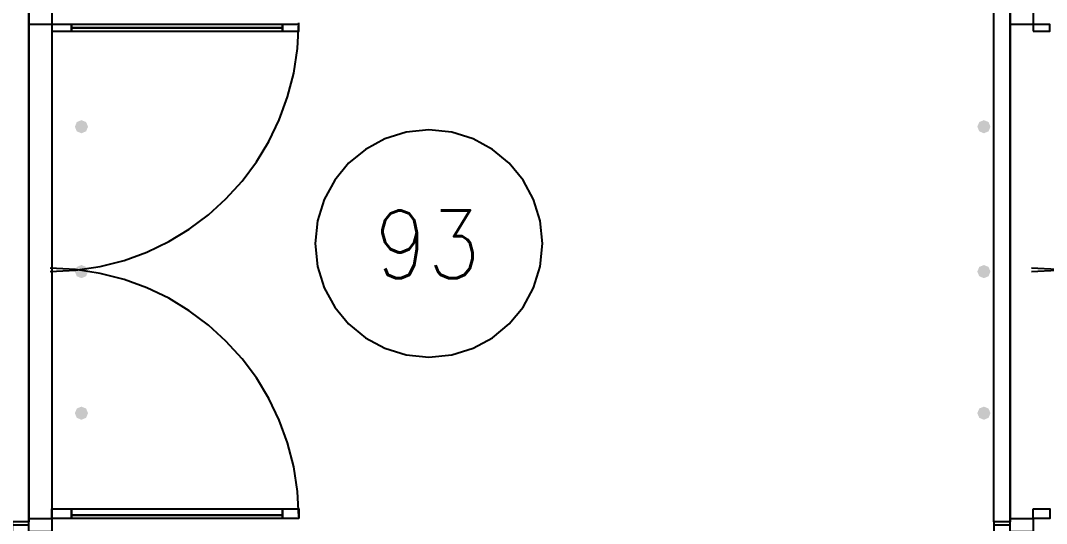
# Model space of a CAD drawing. Header units: millimetres. Extents: x 0 to 420, y 0 to 297.
# Drawn here: x 376.53 to 389.72, y 160.63 to 167.1 of the extents above; entities that cross this region are included whole.
import ezdxf

# ---------------------------------------------------------------- set-up
doc = ezdxf.new("R2010")
doc.units = ezdxf.units.MM
doc.layers.get('0').update_dxf_attribs({"linetype": 'CONTINUOUS'})
doc.styles.get("Standard").update_dxf_attribs({"font": 'STANDARD'})

msp = doc.modelspace()

# ---------------------------------------------------------------- hatches: boundary and pattern name
at = {"true_color": 0x000007}
for points in [[(377.401667, 165.735), (377.376796, 165.675204), (377.317, 165.650333), (377.257204, 165.675204), (377.232333, 165.735), (377.257204, 165.794796), (377.317, 165.819667), (377.376796, 165.794796)], [(389.001, 165.735), (388.976129, 165.675204), (388.916333, 165.650333), (388.856537, 165.675204), (388.831667, 165.735), (388.856537, 165.794796), (388.916333, 165.819667), (388.976129, 165.794796)], [(377.401667, 163.872333), (377.376796, 163.812537), (377.317, 163.787667), (377.257204, 163.812537), (377.232333, 163.872333), (377.257204, 163.932129), (377.317, 163.957), (377.376796, 163.932129)], [(389.001, 163.872333), (388.976129, 163.812537), (388.916333, 163.787667), (388.856537, 163.812537), (388.831667, 163.872333), (388.856537, 163.932129), (388.916333, 163.957), (388.976129, 163.932129)], [(377.401667, 162.052), (377.376796, 161.992204), (377.317, 161.967333), (377.257204, 161.992204), (377.232333, 162.052), (377.257204, 162.111796), (377.317, 162.136667), (377.376796, 162.111796)], [(389.001, 162.052), (388.976129, 161.992204), (388.916333, 161.967333), (388.856537, 161.992204), (388.831667, 162.052), (388.856537, 162.111796), (388.916333, 162.136667), (388.976129, 162.111796)]]:
    msp.add_hatch(color=0, dxfattribs=at).paths.add_polyline_path(points, flags=0)

# ---------------------------------------------------------------- linework, layer by layer
at = {"color": 0, "true_color": 0x000008}
for points in [[(376.936, 157.734), (389.255, 157.734), (389.255, 170.053), (376.936, 170.053)], [(255.185333, 158.453667), (376.639667, 158.453667), (376.639667, 169.291), (255.185333, 169.291)]]:
    msp.add_lwpolyline(points, close=True, dxfattribs=at)
at = {"color": 0, "true_color": 0x000007}
for points in [[(376.555, 167.216667), (376.639667, 167.216667), (376.639667, 163.914667)], [(389.043333, 163.914667), (389.043333, 167.216667), (389.128, 167.216667)], [(389.128, 167.216667), (389.255, 167.216667), (389.255, 163.914667)], [(376.914833, 163.872333), (377.241623, 163.888835), (377.558972, 163.937268), (377.865276, 164.016027), (378.158926, 164.123504), (378.438316, 164.258093), (378.701841, 164.418188), (378.947892, 164.602182), (379.174864, 164.808469), (379.381151, 165.035441), (379.565145, 165.281493), (379.72524, 165.545017), (379.859829, 165.824408), (379.967307, 166.118058), (380.046065, 166.424361), (380.094499, 166.741711), (380.111, 167.0685)], [(379.899333, 167.005), (377.19, 167.005)], [(389.530167, 163.872333), (389.856956, 163.888835), (390.174306, 163.937268), (390.480609, 164.016027), (390.774259, 164.123504), (391.05365, 164.258093), (391.317174, 164.418188), (391.563225, 164.602182), (391.790198, 164.808469), (391.996484, 165.035441), (392.180478, 165.281493), (392.340573, 165.545017), (392.475163, 165.824408), (392.58264, 166.118058), (392.661399, 166.424361), (392.709832, 166.741711), (392.726333, 167.0685)], [(383.243667, 164.232167), (383.213995, 164.526508), (383.128893, 164.800659), (382.994236, 165.048746), (382.815896, 165.264896), (382.599746, 165.443236), (382.351659, 165.577893), (382.077508, 165.662995), (381.783167, 165.692667), (381.488825, 165.662995), (381.214674, 165.577893), (380.966587, 165.443236), (380.750437, 165.264896), (380.572097, 165.048746), (380.43744, 164.800659), (380.352339, 164.526508), (380.322667, 164.232167)], [(380.322667, 164.232167), (380.352339, 163.937825), (380.43744, 163.663674), (380.572097, 163.415587), (380.750437, 163.199437), (380.966587, 163.021097), (381.214674, 162.88644), (381.488825, 162.801339), (381.783167, 162.771667), (382.077508, 162.801339), (382.351659, 162.88644), (382.599746, 163.021097), (382.815896, 163.199437), (382.994236, 163.415587), (383.128893, 163.663674), (383.213995, 163.937825), (383.243667, 164.232167)], [(376.555, 160.655), (376.428, 160.655), (376.428, 163.914667)], [(376.639667, 163.914667), (376.639667, 160.655), (376.555, 160.655)], [(380.111, 160.7185), (380.094499, 161.045289), (380.046065, 161.362639), (379.967307, 161.668942), (379.859829, 161.962592), (379.72524, 162.241983), (379.565145, 162.505507), (379.381151, 162.751559), (379.174864, 162.978531), (378.947892, 163.184818), (378.701841, 163.368812), (378.438316, 163.528907), (378.158926, 163.663496), (377.865276, 163.770973), (377.558972, 163.849732), (377.241623, 163.898165), (376.914833, 163.914667)], [(389.128, 160.655), (389.043333, 160.655), (389.043333, 163.914667)], [(389.255, 163.914667), (389.255, 160.655), (389.128, 160.655)], [(392.726333, 160.7185), (392.709832, 161.045289), (392.661399, 161.362639), (392.58264, 161.668942), (392.475163, 161.962592), (392.340573, 162.241983), (392.180478, 162.505507), (391.996484, 162.751559), (391.790198, 162.978531), (391.563225, 163.184818), (391.317174, 163.368812), (391.05365, 163.528907), (390.774259, 163.663496), (390.480609, 163.770973), (390.174306, 163.849732), (389.856956, 163.898165), (389.530167, 163.914667)], [(379.899333, 160.739667), (377.19, 160.739667)]]:
    msp.add_lwpolyline(points, dxfattribs=at)
for points in [[(376.639667, 167.216667), (376.936, 167.216667), (376.936, 167.047333), (376.639667, 167.047333)], [(389.255, 167.216667), (389.551333, 167.216667), (389.551333, 167.047333), (389.255, 167.047333)], [(376.936, 166.962667), (377.19, 166.962667), (377.19, 167.047333), (376.936, 167.047333)], [(379.899333, 167.047333), (377.19, 167.047333), (377.19, 167.005), (379.899333, 167.005)], [(379.899333, 167.005), (377.19, 167.005), (377.19, 166.962667), (379.899333, 166.962667)], [(380.111, 167.047333), (379.899333, 167.047333), (379.899333, 166.962667), (380.111, 166.962667)], [(389.551333, 166.962667), (389.763, 166.962667), (389.763, 167.047333), (389.551333, 167.047333)], [(376.936, 160.824333), (377.19, 160.824333), (377.19, 160.697333), (376.936, 160.697333)], [(379.899333, 160.739667), (377.19, 160.739667), (377.19, 160.824333), (379.899333, 160.824333)], [(380.111, 160.697333), (379.899333, 160.697333), (379.899333, 160.824333), (380.111, 160.824333)], [(389.551333, 160.824333), (389.763, 160.824333), (389.763, 160.697333), (389.551333, 160.697333)], [(376.639667, 160.401), (376.639667, 160.612667), (376.428, 160.612667), (376.428, 160.401), (376.639667, 160.401), (376.639667, 160.655), (376.428, 160.655), (376.428, 160.401)], [(376.639667, 160.697333), (376.936, 160.697333), (376.936, 160.528), (376.639667, 160.528)], [(379.899333, 160.697333), (377.19, 160.697333), (377.19, 160.739667), (379.899333, 160.739667)], [(389.255, 160.401), (389.255, 160.612667), (389.043333, 160.612667), (389.043333, 160.401), (389.255, 160.401), (389.255, 160.655), (389.043333, 160.655), (389.043333, 160.401)], [(389.255, 160.697333), (389.551333, 160.697333), (389.551333, 160.528), (389.255, 160.528)]]:
    msp.add_lwpolyline(points, close=True, dxfattribs=at)

# ---------------------------------------------------------------- texts
at = {"color": 0, "true_color": 0x000007, "insert": (381.08468, 164.659701), "char_height": 0.872032, "width": 1.06581688, "attachment_point": 1}
msp.add_mtext('93', dxfattribs=at)

doc.saveas('drawing.dxf')
